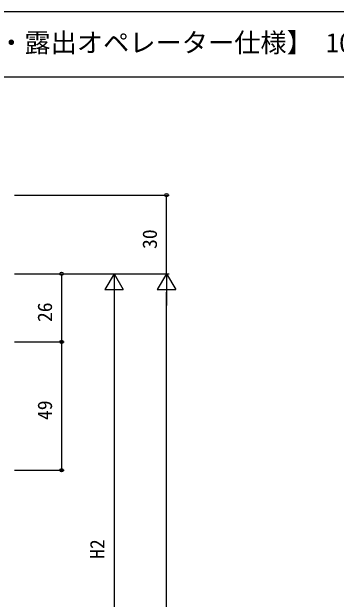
# Model space of a CAD drawing. Units: millimetres, scale not verified. Extents: x -437 to 438, y -344 to 341.
# Drawn here: x -213 to -89.3, y 82 to 306.3 of the extents above; entities that cross this region are included whole.
import ezdxf
from ezdxf.enums import TextEntityAlignment as Align

# ---------------------------------------------------------------- set-up
doc = ezdxf.new("R2010")
doc.units = ezdxf.units.MM
doc.header["$LTSCALE"] = 2
for name, color, linetype in [('0-1_USER1', 3, 'Continuous'), ('0-6_YKK_D', 6, 'Continuous'), ('0-7_YKK_ZWAK', 7, 'Continuous')]:
    doc.layers.add(name, color=color, linetype=linetype)
doc.styles.add('ＭＳ ゴシック', font='')
doc.styles.get('ＭＳ ゴシック').set_extended_font_data('MS Gothic')

msp = doc.modelspace()

# ---------------------------------------------------------------- linework, layer by layer
at = {"layer": '0-6_YKK_D'}
for p, q in [((-211.977, 236.3), (-152.977, 236.3)), ((-153.977, 206.3), (-153.977, 236.3)), ((-211.977, 206.3), (-152.977, 206.3)), ((-211.977, 206.3), (-192.977, 206.3)), ((-211.977, 206.3), (-152.977, 206.3)), ((-193.977, 206.3), (-193.977, 180.3)), ((-173.977, 206.3), (-177.477, 200.238)), ((-173.977, 206.3), (-170.477, 200.238)), ((-173.977, 206.3), (-173.977, 194.176)), ((-153.977, 206.3), (-157.477, 200.238)), ((-153.977, 206.3), (-150.477, 200.238)), ((-153.977, 206.3), (-153.977, 194.176)), ((-177.477, 200.238), (-170.477, 200.238)), ((-157.477, 200.238), (-150.477, 200.238)), ((-173.977, 199.3), (-173.977, 8.298)), ((-153.977, -251.702), (-153.977, 199.3)), ((-211.977, 180.3), (-192.977, 180.3)), ((-211.977, 180.3), (-192.977, 180.3)), ((-193.977, 180.3), (-193.977, 131.3)), ((-211.977, 131.3), (-192.977, 131.3))]:
    msp.add_line(p, q, dxfattribs=at)
for centre in [(-153.977, 236.3), (-193.977, 206.3), (-193.977, 180.3), (-193.977, 180.3), (-193.977, 131.3)]:
    msp.add_circle(centre, 0.637, dxfattribs=at)
at = {"layer": '0-7_YKK_ZWAK'}
for p, q in [((438.3, 306.3), (-436.7, 306.3)), ((438.3, 281.3), (-436.7, 281.3))]:
    msp.add_line(p, q, dxfattribs=at)

# ---------------------------------------------------------------- texts
at = {"layer": '0-1_USER1', "style": 'ＭＳ ゴシック'}
msp.add_text('外倒し窓【排煙窓・露出オペレーター仕様】 100見込 枠:35mm溝幅 障子:35mm溝幅', height=7.331, dxfattribs=at).set_placement((-298.154, 288.658), align=Align.BOTTOM_LEFT)
at = {"layer": '0-6_YKK_D', "style": 'ＭＳ ゴシック'}
for s, p in [('30', (-155.977, 215.76)), ('26', (-195.977, 187.867)), ('49', (-195.977, 150.452)), ('H2', (-175.977, 97.471))]:
    msp.add_text(s, height=5.499, rotation=90, dxfattribs=at).set_placement(p, align=Align.BOTTOM_LEFT)

doc.saveas('drawing.dxf')
